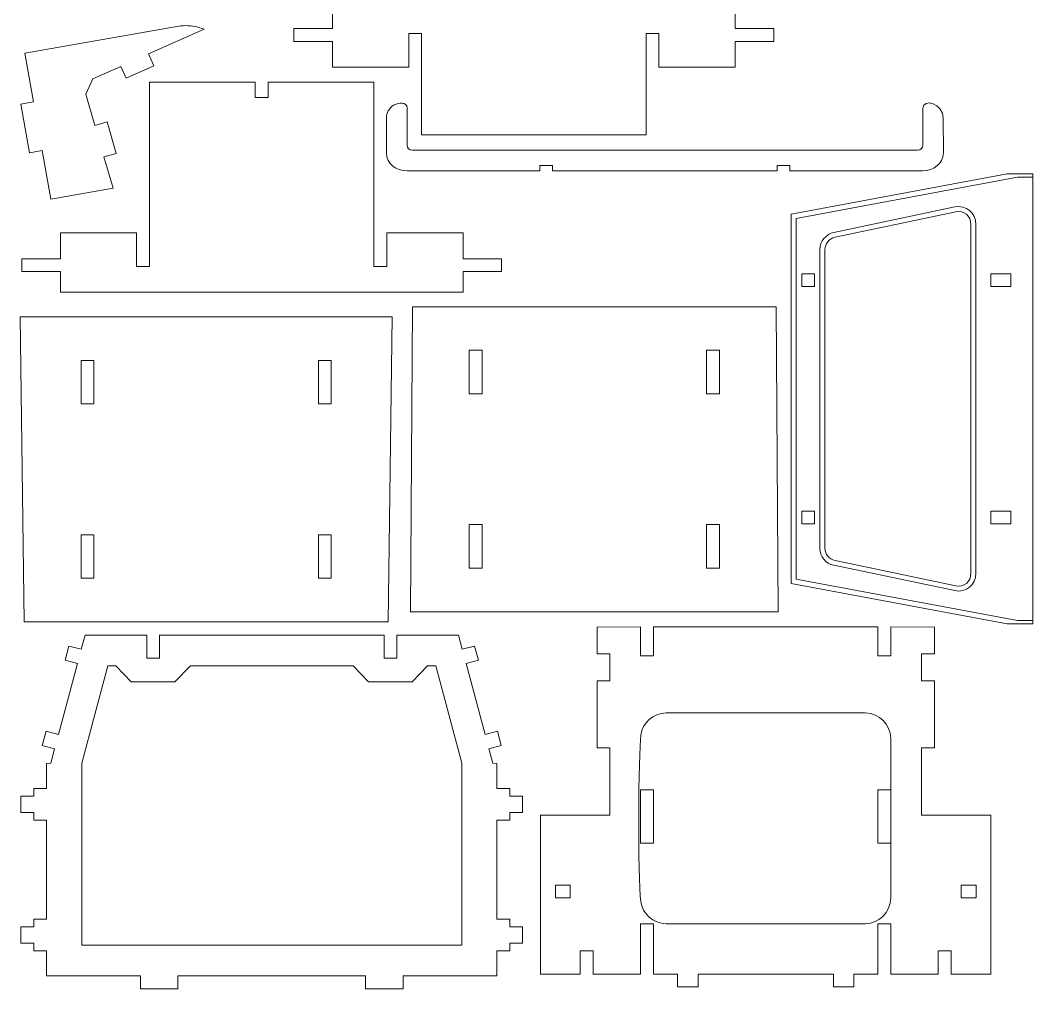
# Model space of a CAD drawing. Header units: centimetres. Extents: x -88 to 26, y -44 to -14.
# Drawn here: x -25.46 to -5.38, y -43.48 to -24.25 of the extents above; entities that cross this region are included whole.
import ezdxf

# ---------------------------------------------------------------- set-up
doc = ezdxf.new("R2010")
doc.units = ezdxf.units.CM
doc.header["$MEASUREMENT"] = 0
doc.layers.add('Camada 1', color=7, linetype='Continuous')

msp = doc.modelspace()

# ---------------------------------------------------------------- linework, layer by layer
at = {"layer": 'Camada 1', "lineweight": 9}
for points, knots in [([(-20.03389, -24.41589), (-20.03389, -24.41589), (-19.26909, -24.41589), (-19.26909, -24.41589), (-19.26909, -24.41589), (-19.26909, -24.41589), (-19.26909, -24.00545), (-19.26909, -24.00545), (-19.26909, -24.00545), (-19.26909, -24.00545), (-11.28037, -24.00545), (-11.28037, -24.00545), (-11.28037, -24.00545), (-11.28037, -24.00545), (-11.28037, -24.41589), (-11.28037, -24.41589), (-11.28037, -24.41589), (-11.28037, -24.41589), (-10.51558, -24.41589), (-10.51558, -24.41589), (-10.51558, -24.41589), (-10.51558, -24.41589), (-10.51558, -24.67082), (-10.51558, -24.67082), (-10.51558, -24.67082), (-10.51558, -24.67082), (-11.28037, -24.67082), (-11.28037, -24.67082), (-11.28037, -24.67082), (-11.28037, -24.67082), (-11.28037, -25.18323), (-11.28037, -25.18323), (-11.28037, -25.18323), (-11.28037, -25.18323), (-12.79291, -25.18323), (-12.79291, -25.18323), (-12.79291, -25.18323), (-12.79291, -25.18323), (-12.79291, -24.51531), (-12.79291, -24.51531), (-12.79291, -24.51531), (-12.79291, -24.51531), (-13.04784, -24.51531), (-13.04784, -24.51531), (-13.04784, -24.51531), (-13.04784, -24.51531), (-13.04784, -26.52692), (-13.04784, -26.52692), (-13.04784, -26.52692), (-13.04784, -26.52692), (-17.50163, -26.52692), (-17.50163, -26.52692), (-17.50163, -26.52692), (-17.50163, -26.52692), (-17.50163, -24.51531), (-17.50163, -24.51531), (-17.50163, -24.51531), (-17.50163, -24.51531), (-17.75656, -24.51531), (-17.75656, -24.51531), (-17.75656, -24.51531), (-17.75656, -24.51531), (-17.75656, -25.18323), (-17.75656, -25.18323), (-17.75656, -25.18323), (-17.75656, -25.18323), (-19.26909, -25.18323), (-19.26909, -25.18323), (-19.26909, -25.18323), (-19.26909, -25.18323), (-19.26909, -24.67082), (-19.26909, -24.67082), (-19.26909, -24.67082), (-19.26909, -24.67082), (-20.03389, -24.67082), (-20.03389, -24.67082), (-20.03389, -24.67082), (-20.03389, -24.67082), (-20.03389, -24.41589), (-20.03389, -24.41589)], [0, 0, 0, 0, 0.04761905, 0.04761905, 0.04761905, 0.04761905, 0.0952381, 0.0952381, 0.0952381, 0.0952381, 0.14285714, 0.14285714, 0.14285714, 0.14285714, 0.19047619, 0.19047619, 0.19047619, 0.19047619, 0.23809524, 0.23809524, 0.23809524, 0.23809524, 0.28571429, 0.28571429, 0.28571429, 0.28571429, 0.33333333, 0.33333333, 0.33333333, 0.33333333, 0.38095238, 0.38095238, 0.38095238, 0.38095238, 0.42857143, 0.42857143, 0.42857143, 0.42857143, 0.47619048, 0.47619048, 0.47619048, 0.47619048, 0.52380952, 0.52380952, 0.52380952, 0.52380952, 0.57142857, 0.57142857, 0.57142857, 0.57142857, 0.61904762, 0.61904762, 0.61904762, 0.61904762, 0.66666667, 0.66666667, 0.66666667, 0.66666667, 0.71428571, 0.71428571, 0.71428571, 0.71428571, 0.76190476, 0.76190476, 0.76190476, 0.76190476, 0.80952381, 0.80952381, 0.80952381, 0.80952381, 0.85714286, 0.85714286, 0.85714286, 0.85714286, 0.9047619, 0.9047619, 0.9047619, 0.9047619, 1, 1, 1, 1]), ([(-25.20043, -25.87194), (-25.20043, -25.87194), (-25.37093, -24.90495), (-25.37093, -24.90495), (-25.37093, -24.90495), (-25.37093, -24.90495), (-22.31774, -24.36659), (-22.31774, -24.36659), (-22.31774, -24.36659), (-22.21639, -24.35163), (-22.05531, -24.35823), (-21.96254, -24.3807), (-21.96254, -24.3807), (-21.96254, -24.3807), (-21.81354, -24.4265), (-21.81354, -24.4265), (-21.81354, -24.4265), (-21.81354, -24.4265), (-22.91816, -24.92062), (-22.91816, -24.92062), (-22.91816, -24.92062), (-22.91816, -24.92062), (-22.81407, -25.15332), (-22.81407, -25.15332), (-22.81407, -25.15332), (-22.81407, -25.15332), (-23.36638, -25.40039), (-23.36638, -25.40039), (-23.36638, -25.40039), (-23.36638, -25.40039), (-23.47047, -25.16767), (-23.47047, -25.16767), (-23.47047, -25.16767), (-23.47047, -25.16767), (-24.02278, -25.41474), (-24.02278, -25.41474), (-24.02278, -25.41474), (-24.02278, -25.41474), (-24.16361, -25.71815), (-24.16361, -25.71815), (-24.16361, -25.71815), (-24.16361, -25.71815), (-23.9837, -26.34145), (-23.9837, -26.34145), (-23.9837, -26.34145), (-23.9837, -26.34145), (-23.73878, -26.27076), (-23.73878, -26.27076), (-23.73878, -26.27076), (-23.73878, -26.27076), (-23.55887, -26.89407), (-23.55887, -26.89407), (-23.55887, -26.89407), (-23.55887, -26.89407), (-23.80379, -26.96476), (-23.80379, -26.96476), (-23.80379, -26.96476), (-23.80379, -26.96476), (-23.62389, -27.58807), (-23.62389, -27.58807), (-23.62389, -27.58807), (-23.62389, -27.58807), (-24.85941, -27.80593), (-24.85941, -27.80593), (-24.85941, -27.80593), (-24.85941, -27.80593), (-25.02992, -26.83894), (-25.02992, -26.83894), (-25.02992, -26.83894), (-25.02992, -26.83894), (-25.28098, -26.8832), (-25.28098, -26.8832), (-25.28098, -26.8832), (-25.28098, -26.8832), (-25.45148, -25.91621), (-25.45148, -25.91621), (-25.45148, -25.91621), (-25.45148, -25.91621), (-25.20043, -25.87194), (-25.20043, -25.87194)], [0, 0, 0, 0, 0.04761905, 0.04761905, 0.04761905, 0.04761905, 0.0952381, 0.0952381, 0.0952381, 0.0952381, 0.14285714, 0.14285714, 0.14285714, 0.14285714, 0.19047619, 0.19047619, 0.19047619, 0.19047619, 0.23809524, 0.23809524, 0.23809524, 0.23809524, 0.28571429, 0.28571429, 0.28571429, 0.28571429, 0.33333333, 0.33333333, 0.33333333, 0.33333333, 0.38095238, 0.38095238, 0.38095238, 0.38095238, 0.42857143, 0.42857143, 0.42857143, 0.42857143, 0.47619048, 0.47619048, 0.47619048, 0.47619048, 0.52380952, 0.52380952, 0.52380952, 0.52380952, 0.57142857, 0.57142857, 0.57142857, 0.57142857, 0.61904762, 0.61904762, 0.61904762, 0.61904762, 0.66666667, 0.66666667, 0.66666667, 0.66666667, 0.71428571, 0.71428571, 0.71428571, 0.71428571, 0.76190476, 0.76190476, 0.76190476, 0.76190476, 0.80952381, 0.80952381, 0.80952381, 0.80952381, 0.85714286, 0.85714286, 0.85714286, 0.85714286, 0.9047619, 0.9047619, 0.9047619, 0.9047619, 1, 1, 1, 1]), ([(-20.54615, -25.48027), (-20.54615, -25.48027), (-20.54615, -25.78618), (-20.54615, -25.78618), (-20.54615, -25.78618), (-20.54615, -25.78618), (-20.80331, -25.78618), (-20.80331, -25.78618), (-20.80331, -25.78618), (-20.80331, -25.78618), (-20.80331, -25.48027), (-20.80331, -25.48027), (-20.80331, -25.48027), (-20.80331, -25.48027), (-22.90163, -25.48027), (-22.90163, -25.48027), (-22.90163, -25.48027), (-22.90163, -25.48027), (-22.90163, -29.14224), (-22.90163, -29.14224), (-22.90163, -29.14224), (-22.90163, -29.14224), (-23.15656, -29.14224), (-23.15656, -29.14224), (-23.15656, -29.14224), (-23.15656, -29.14224), (-23.15656, -28.47432), (-23.15656, -28.47432), (-23.15656, -28.47432), (-23.15656, -28.47432), (-24.66909, -28.47432), (-24.66909, -28.47432), (-24.66909, -28.47432), (-24.66909, -28.47432), (-24.66909, -28.98674), (-24.66909, -28.98674), (-24.66909, -28.98674), (-24.66909, -28.98674), (-25.43388, -28.98674), (-25.43388, -28.98674), (-25.43388, -28.98674), (-25.43388, -28.98674), (-25.43388, -29.24167), (-25.43388, -29.24167), (-25.43388, -29.24167), (-25.43388, -29.24167), (-24.66909, -29.24167), (-24.66909, -29.24167), (-24.66909, -29.24167), (-24.66909, -29.24167), (-24.66909, -29.6521), (-24.66909, -29.6521), (-24.66909, -29.6521), (-24.66909, -29.6521), (-16.68037, -29.6521), (-16.68037, -29.6521), (-16.68037, -29.6521), (-16.68037, -29.6521), (-16.68037, -29.24167), (-16.68037, -29.24167), (-16.68037, -29.24167), (-16.68037, -29.24167), (-15.91558, -29.24167), (-15.91558, -29.24167), (-15.91558, -29.24167), (-15.91558, -29.24167), (-15.91558, -28.98674), (-15.91558, -28.98674), (-15.91558, -28.98674), (-15.91558, -28.98674), (-16.68037, -28.98674), (-16.68037, -28.98674), (-16.68037, -28.98674), (-16.68037, -28.98674), (-16.68037, -28.47432), (-16.68037, -28.47432), (-16.68037, -28.47432), (-16.68037, -28.47432), (-18.1929, -28.47432), (-18.1929, -28.47432), (-18.1929, -28.47432), (-18.1929, -28.47432), (-18.1929, -29.14224), (-18.1929, -29.14224), (-18.1929, -29.14224), (-18.1929, -29.14224), (-18.44783, -29.14224), (-18.44783, -29.14224), (-18.44783, -29.14224), (-18.44783, -29.14224), (-18.44783, -25.48027), (-18.44783, -25.48027), (-18.44783, -25.48027), (-18.44783, -25.48027), (-20.54615, -25.48027), (-20.54615, -25.48027)], [0, 0, 0, 0, 0.04, 0.04, 0.04, 0.04, 0.08, 0.08, 0.08, 0.08, 0.12, 0.12, 0.12, 0.12, 0.16, 0.16, 0.16, 0.16, 0.2, 0.2, 0.2, 0.2, 0.24, 0.24, 0.24, 0.24, 0.28, 0.28, 0.28, 0.28, 0.32, 0.32, 0.32, 0.32, 0.36, 0.36, 0.36, 0.36, 0.4, 0.4, 0.4, 0.4, 0.44, 0.44, 0.44, 0.44, 0.48, 0.48, 0.48, 0.48, 0.52, 0.52, 0.52, 0.52, 0.56, 0.56, 0.56, 0.56, 0.6, 0.6, 0.6, 0.6, 0.64, 0.64, 0.64, 0.64, 0.68, 0.68, 0.68, 0.68, 0.72, 0.72, 0.72, 0.72, 0.76, 0.76, 0.76, 0.76, 0.8, 0.8, 0.8, 0.8, 0.84, 0.84, 0.84, 0.84, 0.88, 0.88, 0.88, 0.88, 0.92, 0.92, 0.92, 0.92, 1, 1, 1, 1]), ([(-15.15656, -27.13675), (-15.15656, -27.13675), (-14.90163, -27.13675), (-14.90163, -27.13675), (-14.90163, -27.13675), (-14.90163, -27.13675), (-14.90163, -27.23873), (-14.90163, -27.23873), (-14.90163, -27.23873), (-14.90163, -27.23873), (-10.44784, -27.23873), (-10.44784, -27.23873), (-10.44784, -27.23873), (-10.44784, -27.23873), (-10.44784, -27.13675), (-10.44784, -27.13675), (-10.44784, -27.13675), (-10.44784, -27.13675), (-10.19291, -27.13675), (-10.19291, -27.13675), (-10.19291, -27.13675), (-10.19291, -27.13675), (-10.19291, -27.23873), (-10.19291, -27.23873), (-10.19291, -27.23873), (-9.31483, -27.23873), (-8.43675, -27.23854), (-7.55868, -27.23873), (-7.55868, -27.23873), (-7.35273, -27.23876), (-7.15047, -27.10559), (-7.15054, -26.88537), (-7.15054, -26.88537), (-7.15054, -26.88537), (-7.15078, -26.19861), (-7.15078, -26.19861), (-7.15078, -26.19861), (-7.15089, -25.90325), (-7.55591, -25.79646), (-7.55868, -25.99466), (-7.55868, -25.99466), (-7.56212, -26.23937), (-7.55393, -26.48418), (-7.55868, -26.72886), (-7.55868, -26.72886), (-7.55985, -26.7893), (-7.60019, -26.83083), (-7.66065, -26.83083), (-7.66065, -26.83083), (-7.66065, -26.83083), (-17.68882, -26.83083), (-17.68882, -26.83083), (-17.68882, -26.83083), (-17.74926, -26.83083), (-17.79079, -26.7893), (-17.79079, -26.72886), (-17.79079, -26.72886), (-17.79079, -26.72886), (-17.79079, -25.99466), (-17.79079, -25.99466), (-17.79079, -25.99466), (-17.79079, -25.86199), (-17.95661, -25.88222), (-18.04572, -25.93368), (-18.04572, -25.93368), (-18.15364, -25.996), (-18.19863, -26.08485), (-18.19867, -26.19861), (-18.19867, -26.19861), (-18.19867, -26.19861), (-18.19892, -26.88537), (-18.19892, -26.88537), (-18.19892, -26.88537), (-18.199, -27.10926), (-18.0043, -27.23873), (-17.79079, -27.23873), (-17.79079, -27.23873), (-17.79079, -27.23873), (-15.15656, -27.23873), (-15.15656, -27.23873), (-15.15656, -27.23873), (-15.15656, -27.23873), (-15.15656, -27.13675), (-15.15656, -27.13675)], [0, 0, 0, 0, 0.04545455, 0.04545455, 0.04545455, 0.04545455, 0.09090909, 0.09090909, 0.09090909, 0.09090909, 0.13636364, 0.13636364, 0.13636364, 0.13636364, 0.18181818, 0.18181818, 0.18181818, 0.18181818, 0.22727273, 0.22727273, 0.22727273, 0.22727273, 0.27272727, 0.27272727, 0.27272727, 0.27272727, 0.31818182, 0.31818182, 0.31818182, 0.31818182, 0.36363636, 0.36363636, 0.36363636, 0.36363636, 0.40909091, 0.40909091, 0.40909091, 0.40909091, 0.45454545, 0.45454545, 0.45454545, 0.45454545, 0.5, 0.5, 0.5, 0.5, 0.54545455, 0.54545455, 0.54545455, 0.54545455, 0.59090909, 0.59090909, 0.59090909, 0.59090909, 0.63636364, 0.63636364, 0.63636364, 0.63636364, 0.68181818, 0.68181818, 0.68181818, 0.68181818, 0.72727273, 0.72727273, 0.72727273, 0.72727273, 0.77272727, 0.77272727, 0.77272727, 0.77272727, 0.81818182, 0.81818182, 0.81818182, 0.81818182, 0.86363636, 0.86363636, 0.86363636, 0.86363636, 0.90909091, 0.90909091, 0.90909091, 0.90909091, 1, 1, 1, 1]), ([(-10.17283, -35.43282), (-10.17283, -35.43282), (-10.17283, -28.09955), (-10.17283, -28.09955), (-10.17283, -28.09955), (-10.17283, -28.09955), (-5.88197, -27.29824), (-5.88197, -27.29824), (-5.88197, -27.29824), (-5.88197, -27.29824), (-5.37664, -27.29824), (-5.37664, -27.29824), (-5.37664, -27.29824), (-5.37664, -27.29824), (-5.37664, -36.23415), (-5.37664, -36.23415), (-5.37664, -36.23415), (-5.37664, -36.23415), (-5.88197, -36.23415), (-5.88197, -36.23415), (-5.88197, -36.23415), (-5.88197, -36.23415), (-10.17283, -35.43282), (-10.17283, -35.43282)], [0, 0, 0, 0, 0.14285714, 0.14285714, 0.14285714, 0.14285714, 0.28571429, 0.28571429, 0.28571429, 0.28571429, 0.42857143, 0.42857143, 0.42857143, 0.42857143, 0.57142857, 0.57142857, 0.57142857, 0.57142857, 0.71428571, 0.71428571, 0.71428571, 0.71428571, 1, 1, 1, 1]), ([(-9.29948, -34.97276), (-9.29948, -34.97276), (-6.90431, -35.47604), (-6.90431, -35.47604), (-6.90431, -35.47604), (-6.74242, -35.51006), (-6.6038, -35.39846), (-6.6038, -35.22741), (-6.6038, -35.22741), (-6.6038, -35.22741), (-6.6038, -28.30496), (-6.6038, -28.30496), (-6.6038, -28.30496), (-6.6038, -28.13391), (-6.74239, -28.02231), (-6.90431, -28.05633), (-6.90431, -28.05633), (-6.90431, -28.05633), (-9.29948, -28.55961), (-9.29948, -28.55961), (-9.29948, -28.55961), (-9.41326, -28.58352), (-9.49981, -28.68863), (-9.49981, -28.80174), (-9.49981, -28.80174), (-9.49981, -28.80174), (-9.49981, -34.73062), (-9.49981, -34.73062), (-9.49981, -34.73062), (-9.49981, -34.85323), (-9.41797, -34.94786), (-9.29948, -34.97276)], [0, 0, 0, 0, 0.11111111, 0.11111111, 0.11111111, 0.11111111, 0.22222222, 0.22222222, 0.22222222, 0.22222222, 0.33333333, 0.33333333, 0.33333333, 0.33333333, 0.44444444, 0.44444444, 0.44444444, 0.44444444, 0.55555556, 0.55555556, 0.55555556, 0.55555556, 0.66666667, 0.66666667, 0.66666667, 0.66666667, 0.77777778, 0.77777778, 0.77777778, 0.77777778, 1, 1, 1, 1]), ([(-9.7038, -29.28436), (-9.7038, -29.28436), (-9.95873, -29.28436), (-9.95873, -29.28436), (-9.95873, -29.28436), (-9.95873, -29.28436), (-9.95873, -29.53929), (-9.95873, -29.53929), (-9.95873, -29.53929), (-9.95873, -29.53929), (-9.7038, -29.53929), (-9.7038, -29.53929), (-9.7038, -29.53929), (-9.7038, -29.53929), (-9.7038, -29.28436), (-9.7038, -29.28436)], [0, 0, 0, 0, 0.2, 0.2, 0.2, 0.2, 0.4, 0.4, 0.4, 0.4, 0.6, 0.6, 0.6, 0.6, 1, 1, 1, 1]), ([(-6.20611, -29.53929), (-6.20611, -29.53929), (-5.80842, -29.53929), (-5.80842, -29.53929), (-5.80842, -29.53929), (-5.80842, -29.53929), (-5.80842, -29.28436), (-5.80842, -29.28436), (-5.80842, -29.28436), (-5.80842, -29.28436), (-6.20611, -29.28436), (-6.20611, -29.28436), (-6.20611, -29.28436), (-6.20611, -29.28436), (-6.20611, -29.53929), (-6.20611, -29.53929)], [0, 0, 0, 0, 0.2, 0.2, 0.2, 0.2, 0.4, 0.4, 0.4, 0.4, 0.6, 0.6, 0.6, 0.6, 1, 1, 1, 1]), ([(-10.46439, -29.93838), (-10.46439, -29.93838), (-10.43042, -35.994), (-10.43042, -35.994), (-10.43042, -35.994), (-10.43042, -35.994), (-17.71905, -35.994), (-17.71905, -35.994), (-17.71905, -35.994), (-17.71905, -35.994), (-17.68507, -29.93838), (-17.68507, -29.93838), (-17.68507, -29.93838), (-17.68507, -29.93838), (-10.46439, -29.93838), (-10.46439, -29.93838)], [0, 0, 0, 0, 0.2, 0.2, 0.2, 0.2, 0.4, 0.4, 0.4, 0.4, 0.6, 0.6, 0.6, 0.6, 1, 1, 1, 1]), ([(-18.08477, -30.13838), (-18.08477, -30.13838), (-18.16433, -36.194), (-18.16433, -36.194), (-18.16433, -36.194), (-18.16433, -36.194), (-25.38514, -36.194), (-25.38514, -36.194), (-25.38514, -36.194), (-25.38514, -36.194), (-25.46469, -30.13838), (-25.46469, -30.13838), (-25.46469, -30.13838), (-25.46469, -30.13838), (-18.08477, -30.13838), (-18.08477, -30.13838)], [0, 0, 0, 0, 0.2, 0.2, 0.2, 0.2, 0.4, 0.4, 0.4, 0.4, 0.6, 0.6, 0.6, 0.6, 1, 1, 1, 1]), ([(-16.55656, -31.66856), (-16.55656, -31.66856), (-16.55656, -30.80347), (-16.55656, -30.80347), (-16.55656, -30.80347), (-16.55656, -30.80347), (-16.30163, -30.80347), (-16.30163, -30.80347), (-16.30163, -30.80347), (-16.30163, -30.80347), (-16.30163, -31.66856), (-16.30163, -31.66856), (-16.30163, -31.66856), (-16.30163, -31.66856), (-16.55656, -31.66856), (-16.55656, -31.66856)], [0, 0, 0, 0, 0.2, 0.2, 0.2, 0.2, 0.4, 0.4, 0.4, 0.4, 0.6, 0.6, 0.6, 0.6, 1, 1, 1, 1]), ([(-11.84784, -31.66856), (-11.84784, -31.66856), (-11.59291, -31.66856), (-11.59291, -31.66856), (-11.59291, -31.66856), (-11.59291, -31.66856), (-11.59291, -30.80347), (-11.59291, -30.80347), (-11.59291, -30.80347), (-11.59291, -30.80347), (-11.84784, -30.80347), (-11.84784, -30.80347), (-11.84784, -30.80347), (-11.84784, -30.80347), (-11.84784, -31.66856), (-11.84784, -31.66856)], [0, 0, 0, 0, 0.2, 0.2, 0.2, 0.2, 0.4, 0.4, 0.4, 0.4, 0.6, 0.6, 0.6, 0.6, 1, 1, 1, 1]), ([(-24.00163, -31.86856), (-24.00163, -31.86856), (-24.25656, -31.86856), (-24.25656, -31.86856), (-24.25656, -31.86856), (-24.25656, -31.86856), (-24.25656, -31.00347), (-24.25656, -31.00347), (-24.25656, -31.00347), (-24.25656, -31.00347), (-24.00163, -31.00347), (-24.00163, -31.00347), (-24.00163, -31.00347), (-24.00163, -31.00347), (-24.00163, -31.86856), (-24.00163, -31.86856)], [0, 0, 0, 0, 0.2, 0.2, 0.2, 0.2, 0.4, 0.4, 0.4, 0.4, 0.6, 0.6, 0.6, 0.6, 1, 1, 1, 1]), ([(-19.29291, -31.86856), (-19.29291, -31.86856), (-19.29291, -31.00347), (-19.29291, -31.00347), (-19.29291, -31.00347), (-19.29291, -31.00347), (-19.54784, -31.00347), (-19.54784, -31.00347), (-19.54784, -31.00347), (-19.54784, -31.00347), (-19.54784, -31.86856), (-19.54784, -31.86856), (-19.54784, -31.86856), (-19.54784, -31.86856), (-19.29291, -31.86856), (-19.29291, -31.86856)], [0, 0, 0, 0, 0.2, 0.2, 0.2, 0.2, 0.4, 0.4, 0.4, 0.4, 0.6, 0.6, 0.6, 0.6, 1, 1, 1, 1]), ([(-9.7038, -33.99307), (-9.7038, -33.99307), (-9.7038, -34.248), (-9.7038, -34.248), (-9.7038, -34.248), (-9.7038, -34.248), (-9.95873, -34.248), (-9.95873, -34.248), (-9.95873, -34.248), (-9.95873, -34.248), (-9.95873, -33.99307), (-9.95873, -33.99307), (-9.95873, -33.99307), (-9.95873, -33.99307), (-9.7038, -33.99307), (-9.7038, -33.99307)], [0, 0, 0, 0, 0.2, 0.2, 0.2, 0.2, 0.4, 0.4, 0.4, 0.4, 0.6, 0.6, 0.6, 0.6, 1, 1, 1, 1]), ([(-5.80842, -33.99307), (-5.80842, -33.99307), (-5.80842, -34.248), (-5.80842, -34.248), (-5.80842, -34.248), (-5.80842, -34.248), (-6.20611, -34.248), (-6.20611, -34.248), (-6.20611, -34.248), (-6.20611, -34.248), (-6.20611, -33.99307), (-6.20611, -33.99307), (-6.20611, -33.99307), (-6.20611, -33.99307), (-5.80842, -33.99307), (-5.80842, -33.99307)], [0, 0, 0, 0, 0.2, 0.2, 0.2, 0.2, 0.4, 0.4, 0.4, 0.4, 0.6, 0.6, 0.6, 0.6, 1, 1, 1, 1]), ([(-16.30163, -34.26382), (-16.30163, -34.26382), (-16.30163, -35.12891), (-16.30163, -35.12891), (-16.30163, -35.12891), (-16.30163, -35.12891), (-16.55656, -35.12891), (-16.55656, -35.12891), (-16.55656, -35.12891), (-16.55656, -35.12891), (-16.55656, -34.26382), (-16.55656, -34.26382), (-16.55656, -34.26382), (-16.55656, -34.26382), (-16.30163, -34.26382), (-16.30163, -34.26382)], [0, 0, 0, 0, 0.2, 0.2, 0.2, 0.2, 0.4, 0.4, 0.4, 0.4, 0.6, 0.6, 0.6, 0.6, 1, 1, 1, 1]), ([(-11.84784, -35.12891), (-11.84784, -35.12891), (-11.59291, -35.12891), (-11.59291, -35.12891), (-11.59291, -35.12891), (-11.59291, -35.12891), (-11.59291, -34.26382), (-11.59291, -34.26382), (-11.59291, -34.26382), (-11.59291, -34.26382), (-11.84784, -34.26382), (-11.84784, -34.26382), (-11.84784, -34.26382), (-11.84784, -34.26382), (-11.84784, -35.12891), (-11.84784, -35.12891)], [0, 0, 0, 0, 0.2, 0.2, 0.2, 0.2, 0.4, 0.4, 0.4, 0.4, 0.6, 0.6, 0.6, 0.6, 1, 1, 1, 1]), ([(-24.00163, -34.46382), (-24.00163, -34.46382), (-24.00163, -35.32891), (-24.00163, -35.32891), (-24.00163, -35.32891), (-24.00163, -35.32891), (-24.25656, -35.32891), (-24.25656, -35.32891), (-24.25656, -35.32891), (-24.25656, -35.32891), (-24.25656, -34.46382), (-24.25656, -34.46382), (-24.25656, -34.46382), (-24.25656, -34.46382), (-24.00163, -34.46382), (-24.00163, -34.46382)], [0, 0, 0, 0, 0.2, 0.2, 0.2, 0.2, 0.4, 0.4, 0.4, 0.4, 0.6, 0.6, 0.6, 0.6, 1, 1, 1, 1]), ([(-19.29291, -35.32891), (-19.29291, -35.32891), (-19.29291, -34.46382), (-19.29291, -34.46382), (-19.29291, -34.46382), (-19.29291, -34.46382), (-19.54784, -34.46382), (-19.54784, -34.46382), (-19.54784, -34.46382), (-19.54784, -34.46382), (-19.54784, -35.32891), (-19.54784, -35.32891), (-19.54784, -35.32891), (-19.54784, -35.32891), (-19.29291, -35.32891), (-19.29291, -35.32891)], [0, 0, 0, 0, 0.2, 0.2, 0.2, 0.2, 0.4, 0.4, 0.4, 0.4, 0.6, 0.6, 0.6, 0.6, 1, 1, 1, 1]), ([(-8.44784, -43.1842), (-8.44784, -43.1842), (-8.44784, -42.18412), (-8.44784, -42.18412), (-8.44784, -42.18412), (-8.44784, -42.18412), (-8.19291, -42.18412), (-8.19291, -42.18412), (-8.19291, -42.18412), (-8.19291, -42.18412), (-8.19291, -43.18405), (-8.19291, -43.18405), (-8.19291, -43.18405), (-8.19291, -43.18405), (-7.25048, -43.18349), (-7.25048, -43.18349), (-7.25048, -43.18349), (-7.25048, -43.18349), (-7.25048, -42.72461), (-7.25048, -42.72461), (-7.25048, -42.72461), (-7.25048, -42.72461), (-6.99555, -42.72461), (-6.99555, -42.72461), (-6.99555, -42.72461), (-6.99555, -42.72461), (-6.99555, -43.18349), (-6.99555, -43.18349), (-6.99555, -43.18349), (-6.99555, -43.18349), (-6.20665, -43.18349), (-6.20665, -43.18349), (-6.20665, -43.18349), (-6.20665, -43.18349), (-6.20665, -40.02801), (-6.20665, -40.02801), (-6.20665, -40.02801), (-6.20665, -40.02801), (-7.58328, -40.02802), (-7.58328, -40.02802), (-7.58328, -40.02802), (-7.58328, -40.02802), (-7.58328, -38.69497), (-7.58328, -38.69497), (-7.58328, -38.69497), (-7.58328, -38.69497), (-7.32834, -38.69497), (-7.32834, -38.69497), (-7.32834, -38.69497), (-7.32834, -38.69497), (-7.32835, -37.36193), (-7.32835, -37.36193), (-7.32835, -37.36193), (-7.32835, -37.36193), (-7.58328, -37.36193), (-7.58328, -37.36193), (-7.58328, -37.36193), (-7.58328, -37.36193), (-7.58328, -36.82871), (-7.58328, -36.82871), (-7.58328, -36.82871), (-7.58328, -36.82871), (-7.32834, -36.82871), (-7.32834, -36.82871), (-7.32834, -36.82871), (-7.32834, -36.82871), (-7.32834, -36.29575), (-7.32834, -36.29575), (-7.32834, -36.29575), (-7.32834, -36.29575), (-8.19286, -36.29484), (-8.19286, -36.29484), (-8.19286, -36.29484), (-8.19286, -36.29484), (-8.19286, -36.86587), (-8.19286, -36.86587), (-8.19286, -36.86587), (-8.19286, -36.86587), (-8.44779, -36.86587), (-8.44779, -36.86587), (-8.44779, -36.86587), (-8.44779, -36.86587), (-8.44779, -36.29473), (-8.44779, -36.29473), (-8.44779, -36.29473), (-8.44779, -36.29473), (-12.90158, -36.29473), (-12.90158, -36.29473), (-12.90158, -36.29473), (-12.90158, -36.29473), (-12.90158, -36.86587), (-12.90158, -36.86587), (-12.90158, -36.86587), (-12.90158, -36.86587), (-13.15651, -36.86587), (-13.15651, -36.86587), (-13.15651, -36.86587), (-13.15651, -36.86587), (-13.15652, -36.29484), (-13.15652, -36.29484), (-13.15652, -36.29484), (-13.15652, -36.29484), (-14.02112, -36.29575), (-14.02112, -36.29575), (-14.02112, -36.29575), (-14.02112, -36.29575), (-14.02112, -36.82871), (-14.02112, -36.82871), (-14.02112, -36.82871), (-14.02112, -36.82871), (-13.76619, -36.82871), (-13.76619, -36.82871), (-13.76619, -36.82871), (-13.76619, -36.82871), (-13.76619, -37.36193), (-13.76619, -37.36193), (-13.76619, -37.36193), (-13.76619, -37.36193), (-14.02112, -37.36193), (-14.02112, -37.36193), (-14.02112, -37.36193), (-14.02112, -37.36193), (-14.02112, -38.69497), (-14.02112, -38.69497), (-14.02112, -38.69497), (-14.02112, -38.69497), (-13.76619, -38.69497), (-13.76619, -38.69497), (-13.76619, -38.69497), (-13.76619, -38.69497), (-13.76619, -40.02802), (-13.76619, -40.02802), (-13.76619, -40.02802), (-13.76619, -40.02802), (-15.14281, -40.02801), (-15.14281, -40.02801), (-15.14281, -40.02801), (-15.14281, -40.02801), (-15.14281, -43.18349), (-15.14281, -43.18349), (-15.14281, -43.18349), (-15.14281, -43.18349), (-14.35392, -43.18349), (-14.35392, -43.18349), (-14.35392, -43.18349), (-14.35392, -43.18349), (-14.35392, -42.72461), (-14.35392, -42.72461), (-14.35392, -42.72461), (-14.35392, -42.72461), (-14.09899, -42.72461), (-14.09899, -42.72461), (-14.09899, -42.72461), (-14.09899, -42.72461), (-14.09898, -43.18349), (-14.09898, -43.18349), (-14.09898, -43.18349), (-14.09898, -43.18349), (-13.15656, -43.18405), (-13.15656, -43.18405), (-13.15656, -43.18405), (-13.15656, -43.18405), (-13.15656, -42.18412), (-13.15656, -42.18412), (-13.15656, -42.18412), (-13.15656, -42.18412), (-12.90162, -42.18412), (-12.90162, -42.18412), (-12.90162, -42.18412), (-12.90162, -42.18412), (-12.90162, -43.1842), (-12.90162, -43.1842), (-12.90162, -43.1842), (-12.90162, -43.1842), (-12.4257, -43.18349), (-12.4257, -43.18349), (-12.4257, -43.18349), (-12.4257, -43.18349), (-12.4257, -43.43765), (-12.4257, -43.43765), (-12.4257, -43.43765), (-12.4257, -43.43765), (-12.01781, -43.43765), (-12.01781, -43.43765), (-12.01781, -43.43765), (-12.01781, -43.43765), (-12.01781, -43.18349), (-12.01781, -43.18349), (-12.01781, -43.18349), (-12.01781, -43.18349), (-9.33165, -43.18349), (-9.33165, -43.18349), (-9.33165, -43.18349), (-9.33165, -43.18349), (-9.33165, -43.43765), (-9.33165, -43.43765), (-9.33165, -43.43765), (-9.33165, -43.43765), (-8.92376, -43.43765), (-8.92376, -43.43765), (-8.92376, -43.43765), (-8.92376, -43.43765), (-8.92377, -43.18349), (-8.92377, -43.18349), (-8.92377, -43.18349), (-8.92377, -43.18349), (-8.44784, -43.1842), (-8.44784, -43.1842)], [0, 0, 0, 0, 0.01886792, 0.01886792, 0.01886792, 0.01886792, 0.03773585, 0.03773585, 0.03773585, 0.03773585, 0.05660377, 0.05660377, 0.05660377, 0.05660377, 0.0754717, 0.0754717, 0.0754717, 0.0754717, 0.09433962, 0.09433962, 0.09433962, 0.09433962, 0.11320755, 0.11320755, 0.11320755, 0.11320755, 0.13207547, 0.13207547, 0.13207547, 0.13207547, 0.1509434, 0.1509434, 0.1509434, 0.1509434, 0.16981132, 0.16981132, 0.16981132, 0.16981132, 0.18867925, 0.18867925, 0.18867925, 0.18867925, 0.20754717, 0.20754717, 0.20754717, 0.20754717, 0.22641509, 0.22641509, 0.22641509, 0.22641509, 0.24528302, 0.24528302, 0.24528302, 0.24528302, 0.26415094, 0.26415094, 0.26415094, 0.26415094, 0.28301887, 0.28301887, 0.28301887, 0.28301887, 0.30188679, 0.30188679, 0.30188679, 0.30188679, 0.32075472, 0.32075472, 0.32075472, 0.32075472, 0.33962264, 0.33962264, 0.33962264, 0.33962264, 0.35849057, 0.35849057, 0.35849057, 0.35849057, 0.37735849, 0.37735849, 0.37735849, 0.37735849, 0.39622642, 0.39622642, 0.39622642, 0.39622642, 0.41509434, 0.41509434, 0.41509434, 0.41509434, 0.43396226, 0.43396226, 0.43396226, 0.43396226, 0.45283019, 0.45283019, 0.45283019, 0.45283019, 0.47169811, 0.47169811, 0.47169811, 0.47169811, 0.49056604, 0.49056604, 0.49056604, 0.49056604, 0.50943396, 0.50943396, 0.50943396, 0.50943396, 0.52830189, 0.52830189, 0.52830189, 0.52830189, 0.54716981, 0.54716981, 0.54716981, 0.54716981, 0.56603774, 0.56603774, 0.56603774, 0.56603774, 0.58490566, 0.58490566, 0.58490566, 0.58490566, 0.60377358, 0.60377358, 0.60377358, 0.60377358, 0.62264151, 0.62264151, 0.62264151, 0.62264151, 0.64150943, 0.64150943, 0.64150943, 0.64150943, 0.66037736, 0.66037736, 0.66037736, 0.66037736, 0.67924528, 0.67924528, 0.67924528, 0.67924528, 0.69811321, 0.69811321, 0.69811321, 0.69811321, 0.71698113, 0.71698113, 0.71698113, 0.71698113, 0.73584906, 0.73584906, 0.73584906, 0.73584906, 0.75471698, 0.75471698, 0.75471698, 0.75471698, 0.77358491, 0.77358491, 0.77358491, 0.77358491, 0.79245283, 0.79245283, 0.79245283, 0.79245283, 0.81132075, 0.81132075, 0.81132075, 0.81132075, 0.83018868, 0.83018868, 0.83018868, 0.83018868, 0.8490566, 0.8490566, 0.8490566, 0.8490566, 0.86792453, 0.86792453, 0.86792453, 0.86792453, 0.88679245, 0.88679245, 0.88679245, 0.88679245, 0.90566038, 0.90566038, 0.90566038, 0.90566038, 0.9245283, 0.9245283, 0.9245283, 0.9245283, 0.94339623, 0.94339623, 0.94339623, 0.94339623, 0.96226415, 0.96226415, 0.96226415, 0.96226415, 1, 1, 1, 1]), ([(-16.00664, -43.22102), (-16.00664, -43.22102), (-16.00664, -42.7256), (-16.00664, -42.7256), (-16.00664, -42.7256), (-16.00664, -42.7256), (-15.75171, -42.7256), (-15.75171, -42.7256), (-15.75171, -42.7256), (-15.75171, -42.7256), (-15.75171, -42.57264), (-15.75171, -42.57264), (-15.75171, -42.57264), (-15.75171, -42.57264), (-15.49678, -42.57264), (-15.49678, -42.57264), (-15.49678, -42.57264), (-15.49678, -42.57264), (-15.49678, -42.24844), (-15.49678, -42.24844), (-15.49678, -42.24844), (-15.49678, -42.24844), (-15.75171, -42.24844), (-15.75171, -42.24844), (-15.75171, -42.24844), (-15.75171, -42.24844), (-15.75171, -42.09549), (-15.75171, -42.09549), (-15.75171, -42.09549), (-15.75171, -42.09549), (-16.00664, -42.09549), (-16.00664, -42.09549), (-16.00664, -42.09549), (-16.00664, -42.09549), (-16.00664, -40.13208), (-16.00664, -40.13208), (-16.00664, -40.13208), (-16.00664, -40.13208), (-15.75171, -40.13208), (-15.75171, -40.13208), (-15.75171, -40.13208), (-15.75171, -40.13208), (-15.75171, -39.97911), (-15.75171, -39.97911), (-15.75171, -39.97911), (-15.75171, -39.97911), (-15.49678, -39.97911), (-15.49678, -39.97911), (-15.49678, -39.97911), (-15.49678, -39.97911), (-15.49678, -39.65493), (-15.49678, -39.65493), (-15.49678, -39.65493), (-15.49678, -39.65493), (-15.75171, -39.65493), (-15.75171, -39.65493), (-15.75171, -39.65493), (-15.75171, -39.65493), (-15.75171, -39.50197), (-15.75171, -39.50197), (-15.75171, -39.50197), (-15.75171, -39.50197), (-16.00664, -39.50197), (-16.00664, -39.50197), (-16.00664, -39.50197), (-16.00664, -39.50197), (-16.00664, -39.00655), (-16.00664, -39.00655), (-16.00664, -39.00655), (-16.00664, -39.00655), (-16.09173, -38.99523), (-16.09173, -38.99523), (-16.09173, -38.99523), (-16.09173, -38.99523), (-16.16731, -38.71314), (-16.16731, -38.71314), (-16.16731, -38.71314), (-16.16731, -38.71314), (-15.92105, -38.64715), (-15.92105, -38.64715), (-15.92105, -38.64715), (-15.92105, -38.64715), (-15.99663, -38.36506), (-15.99663, -38.36506), (-15.99663, -38.36506), (-15.99663, -38.36506), (-16.2429, -38.43105), (-16.2429, -38.43105), (-16.2429, -38.43105), (-16.2429, -38.43105), (-16.62082, -37.02061), (-16.62082, -37.02061), (-16.62082, -37.02061), (-16.62082, -37.02061), (-16.37456, -36.95462), (-16.37456, -36.95462), (-16.37456, -36.95462), (-16.37456, -36.95462), (-16.45015, -36.67253), (-16.45015, -36.67253), (-16.45015, -36.67253), (-16.45015, -36.67253), (-16.69641, -36.73852), (-16.69641, -36.73852), (-16.69641, -36.73852), (-16.69641, -36.73852), (-16.772, -36.45643), (-16.772, -36.45643), (-16.772, -36.45643), (-16.772, -36.45643), (-17.99291, -36.45727), (-17.99291, -36.45727), (-17.99291, -36.45727), (-17.99291, -36.45727), (-17.99291, -36.91139), (-17.99291, -36.91139), (-17.99291, -36.91139), (-17.99291, -36.91139), (-18.24784, -36.91139), (-18.24784, -36.91139), (-18.24784, -36.91139), (-18.24784, -36.91139), (-18.24784, -36.45744), (-18.24784, -36.45744), (-18.24784, -36.45744), (-18.24784, -36.45744), (-22.70163, -36.45744), (-22.70163, -36.45744), (-22.70163, -36.45744), (-22.70163, -36.45744), (-22.70163, -36.91139), (-22.70163, -36.91139), (-22.70163, -36.91139), (-22.70163, -36.91139), (-22.95656, -36.91139), (-22.95656, -36.91139), (-22.95656, -36.91139), (-22.95656, -36.91139), (-22.95656, -36.45727), (-22.95656, -36.45727), (-22.95656, -36.45727), (-22.95656, -36.45727), (-24.17747, -36.45643), (-24.17747, -36.45643), (-24.17747, -36.45643), (-24.17747, -36.45643), (-24.25305, -36.73852), (-24.25305, -36.73852), (-24.25305, -36.73852), (-24.25305, -36.73852), (-24.49932, -36.67253), (-24.49932, -36.67253), (-24.49932, -36.67253), (-24.49932, -36.67253), (-24.5749, -36.95462), (-24.5749, -36.95462), (-24.5749, -36.95462), (-24.5749, -36.95462), (-24.32864, -37.02061), (-24.32864, -37.02061), (-24.32864, -37.02061), (-24.32864, -37.02061), (-24.70656, -38.43105), (-24.70656, -38.43105), (-24.70656, -38.43105), (-24.70656, -38.43105), (-24.95283, -38.36506), (-24.95283, -38.36506), (-24.95283, -38.36506), (-24.95283, -38.36506), (-25.02841, -38.64715), (-25.02841, -38.64715), (-25.02841, -38.64715), (-25.02841, -38.64715), (-24.78215, -38.71314), (-24.78215, -38.71314), (-24.78215, -38.71314), (-24.78215, -38.71314), (-24.85773, -38.99523), (-24.85773, -38.99523), (-24.85773, -38.99523), (-24.85773, -38.99523), (-24.94282, -39.00655), (-24.94282, -39.00655), (-24.94282, -39.00655), (-24.94282, -39.00655), (-24.94282, -39.50197), (-24.94282, -39.50197), (-24.94282, -39.50197), (-24.94282, -39.50197), (-25.19775, -39.50197), (-25.19775, -39.50197), (-25.19775, -39.50197), (-25.19775, -39.50197), (-25.19775, -39.65493), (-25.19775, -39.65493), (-25.19775, -39.65493), (-25.19775, -39.65493), (-25.45268, -39.65493), (-25.45268, -39.65493), (-25.45268, -39.65493), (-25.45268, -39.65493), (-25.45268, -39.97911), (-25.45268, -39.97911), (-25.45268, -39.97911), (-25.45268, -39.97911), (-25.19775, -39.97911), (-25.19775, -39.97911), (-25.19775, -39.97911), (-25.19775, -39.97911), (-25.19775, -40.13208), (-25.19775, -40.13208), (-25.19775, -40.13208), (-25.19775, -40.13208), (-24.94282, -40.13208), (-24.94282, -40.13208), (-24.94282, -40.13208), (-24.94282, -40.13208), (-24.94282, -42.09549), (-24.94282, -42.09549), (-24.94282, -42.09549), (-24.94282, -42.09549), (-25.19775, -42.09549), (-25.19775, -42.09549), (-25.19775, -42.09549), (-25.19775, -42.09549), (-25.19775, -42.24844), (-25.19775, -42.24844), (-25.19775, -42.24844), (-25.19775, -42.24844), (-25.45268, -42.24844), (-25.45268, -42.24844), (-25.45268, -42.24844), (-25.45268, -42.24844), (-25.45268, -42.57264), (-25.45268, -42.57264), (-25.45268, -42.57264), (-25.45268, -42.57264), (-25.19775, -42.57264), (-25.19775, -42.57264), (-25.19775, -42.57264), (-25.19775, -42.57264), (-25.19775, -42.7256), (-25.19775, -42.7256), (-25.19775, -42.7256), (-25.19775, -42.7256), (-24.94282, -42.7256), (-24.94282, -42.7256), (-24.94282, -42.7256), (-24.94282, -42.7256), (-24.94282, -43.22102), (-24.94282, -43.22102), (-24.94282, -43.22102), (-24.94282, -43.22102), (-23.08112, -43.22102), (-23.08112, -43.22102), (-23.08112, -43.22102), (-23.08112, -43.22102), (-23.08112, -43.47594), (-23.08112, -43.47594), (-23.08112, -43.47594), (-23.08112, -43.47594), (-22.33644, -43.47594), (-22.33644, -43.47594), (-22.33644, -43.47594), (-22.33644, -43.47594), (-22.33644, -43.22102), (-22.33644, -43.22102), (-22.33644, -43.22102), (-22.33644, -43.22102), (-18.61303, -43.22102), (-18.61303, -43.22102), (-18.61303, -43.22102), (-18.61303, -43.22102), (-18.61303, -43.47594), (-18.61303, -43.47594), (-18.61303, -43.47594), (-18.61303, -43.47594), (-17.86835, -43.47594), (-17.86835, -43.47594), (-17.86835, -43.47594), (-17.86835, -43.47594), (-17.86835, -43.22102), (-17.86835, -43.22102), (-17.86835, -43.22102), (-17.86835, -43.22102), (-16.00664, -43.22102), (-16.00664, -43.22102)], [0, 0, 0, 0, 0.01369863, 0.01369863, 0.01369863, 0.01369863, 0.02739726, 0.02739726, 0.02739726, 0.02739726, 0.04109589, 0.04109589, 0.04109589, 0.04109589, 0.05479452, 0.05479452, 0.05479452, 0.05479452, 0.06849315, 0.06849315, 0.06849315, 0.06849315, 0.08219178, 0.08219178, 0.08219178, 0.08219178, 0.09589041, 0.09589041, 0.09589041, 0.09589041, 0.10958904, 0.10958904, 0.10958904, 0.10958904, 0.12328767, 0.12328767, 0.12328767, 0.12328767, 0.1369863, 0.1369863, 0.1369863, 0.1369863, 0.15068493, 0.15068493, 0.15068493, 0.15068493, 0.16438356, 0.16438356, 0.16438356, 0.16438356, 0.17808219, 0.17808219, 0.17808219, 0.17808219, 0.19178082, 0.19178082, 0.19178082, 0.19178082, 0.20547945, 0.20547945, 0.20547945, 0.20547945, 0.21917808, 0.21917808, 0.21917808, 0.21917808, 0.23287671, 0.23287671, 0.23287671, 0.23287671, 0.24657534, 0.24657534, 0.24657534, 0.24657534, 0.26027397, 0.26027397, 0.26027397, 0.26027397, 0.2739726, 0.2739726, 0.2739726, 0.2739726, 0.28767123, 0.28767123, 0.28767123, 0.28767123, 0.30136986, 0.30136986, 0.30136986, 0.30136986, 0.31506849, 0.31506849, 0.31506849, 0.31506849, 0.32876712, 0.32876712, 0.32876712, 0.32876712, 0.34246575, 0.34246575, 0.34246575, 0.34246575, 0.35616438, 0.35616438, 0.35616438, 0.35616438, 0.36986301, 0.36986301, 0.36986301, 0.36986301, 0.38356164, 0.38356164, 0.38356164, 0.38356164, 0.39726027, 0.39726027, 0.39726027, 0.39726027, 0.4109589, 0.4109589, 0.4109589, 0.4109589, 0.42465753, 0.42465753, 0.42465753, 0.42465753, 0.43835616, 0.43835616, 0.43835616, 0.43835616, 0.45205479, 0.45205479, 0.45205479, 0.45205479, 0.46575342, 0.46575342, 0.46575342, 0.46575342, 0.47945205, 0.47945205, 0.47945205, 0.47945205, 0.49315068, 0.49315068, 0.49315068, 0.49315068, 0.50684932, 0.50684932, 0.50684932, 0.50684932, 0.52054795, 0.52054795, 0.52054795, 0.52054795, 0.53424658, 0.53424658, 0.53424658, 0.53424658, 0.54794521, 0.54794521, 0.54794521, 0.54794521, 0.56164384, 0.56164384, 0.56164384, 0.56164384, 0.57534247, 0.57534247, 0.57534247, 0.57534247, 0.5890411, 0.5890411, 0.5890411, 0.5890411, 0.60273973, 0.60273973, 0.60273973, 0.60273973, 0.61643836, 0.61643836, 0.61643836, 0.61643836, 0.63013699, 0.63013699, 0.63013699, 0.63013699, 0.64383562, 0.64383562, 0.64383562, 0.64383562, 0.65753425, 0.65753425, 0.65753425, 0.65753425, 0.67123288, 0.67123288, 0.67123288, 0.67123288, 0.68493151, 0.68493151, 0.68493151, 0.68493151, 0.69863014, 0.69863014, 0.69863014, 0.69863014, 0.71232877, 0.71232877, 0.71232877, 0.71232877, 0.7260274, 0.7260274, 0.7260274, 0.7260274, 0.73972603, 0.73972603, 0.73972603, 0.73972603, 0.75342466, 0.75342466, 0.75342466, 0.75342466, 0.76712329, 0.76712329, 0.76712329, 0.76712329, 0.78082192, 0.78082192, 0.78082192, 0.78082192, 0.79452055, 0.79452055, 0.79452055, 0.79452055, 0.80821918, 0.80821918, 0.80821918, 0.80821918, 0.82191781, 0.82191781, 0.82191781, 0.82191781, 0.83561644, 0.83561644, 0.83561644, 0.83561644, 0.84931507, 0.84931507, 0.84931507, 0.84931507, 0.8630137, 0.8630137, 0.8630137, 0.8630137, 0.87671233, 0.87671233, 0.87671233, 0.87671233, 0.89041096, 0.89041096, 0.89041096, 0.89041096, 0.90410959, 0.90410959, 0.90410959, 0.90410959, 0.91780822, 0.91780822, 0.91780822, 0.91780822, 0.93150685, 0.93150685, 0.93150685, 0.93150685, 0.94520548, 0.94520548, 0.94520548, 0.94520548, 0.95890411, 0.95890411, 0.95890411, 0.95890411, 0.97260274, 0.97260274, 0.97260274, 0.97260274, 1, 1, 1, 1]), ([(-23.26247, -37.38381), (-23.26247, -37.38381), (-22.3957, -37.38381), (-22.3957, -37.38381), (-22.3957, -37.38381), (-22.3957, -37.38381), (-22.08979, -37.06826), (-22.08979, -37.06826), (-22.08979, -37.06826), (-22.08979, -37.06826), (-18.85967, -37.06826), (-18.85967, -37.06826), (-18.85967, -37.06826), (-18.85967, -37.06826), (-18.55375, -37.38381), (-18.55375, -37.38381), (-18.55375, -37.38381), (-18.55375, -37.38381), (-17.68699, -37.38381), (-17.68699, -37.38381), (-17.68699, -37.38381), (-17.68699, -37.38381), (-17.38245, -37.06868), (-17.38245, -37.06868), (-17.38245, -37.06868), (-17.38245, -37.06868), (-17.21979, -37.06869), (-17.21979, -37.06869), (-17.21979, -37.06869), (-17.21979, -37.06869), (-16.70357, -38.99524), (-16.70357, -38.99524), (-16.70357, -38.99524), (-16.70357, -38.99524), (-16.70357, -42.60919), (-16.70357, -42.60919), (-16.70357, -42.60919), (-16.70357, -42.60919), (-24.24591, -42.60919), (-24.24591, -42.60919), (-24.24591, -42.60919), (-24.24591, -42.60919), (-24.24591, -38.99524), (-24.24591, -38.99524), (-24.24591, -38.99524), (-24.24591, -38.99524), (-23.72969, -37.06869), (-23.72969, -37.06869), (-23.72969, -37.06869), (-23.72969, -37.06869), (-23.56701, -37.06868), (-23.56701, -37.06868), (-23.56701, -37.06868), (-23.56701, -37.06868), (-23.26247, -37.38381), (-23.26247, -37.38381)], [0, 0, 0, 0, 0.06666667, 0.06666667, 0.06666667, 0.06666667, 0.13333333, 0.13333333, 0.13333333, 0.13333333, 0.2, 0.2, 0.2, 0.2, 0.26666667, 0.26666667, 0.26666667, 0.26666667, 0.33333333, 0.33333333, 0.33333333, 0.33333333, 0.4, 0.4, 0.4, 0.4, 0.46666667, 0.46666667, 0.46666667, 0.46666667, 0.53333333, 0.53333333, 0.53333333, 0.53333333, 0.6, 0.6, 0.6, 0.6, 0.66666667, 0.66666667, 0.66666667, 0.66666667, 0.73333333, 0.73333333, 0.73333333, 0.73333333, 0.8, 0.8, 0.8, 0.8, 0.86666667, 0.86666667, 0.86666667, 0.86666667, 1, 1, 1, 1]), ([(-12.90163, -39.525), (-12.90163, -39.525), (-12.90163, -40.58865), (-12.90163, -40.58865), (-12.90163, -40.58865), (-12.90163, -40.58865), (-13.15656, -40.58865), (-13.15656, -40.58865), (-13.15656, -40.58865), (-13.15656, -40.58865), (-13.15656, -39.525), (-13.15656, -39.525), (-13.15656, -39.525), (-13.15656, -39.525), (-12.90163, -39.525), (-12.90163, -39.525)], [0, 0, 0, 0, 0.2, 0.2, 0.2, 0.2, 0.4, 0.4, 0.4, 0.4, 0.6, 0.6, 0.6, 0.6, 1, 1, 1, 1]), ([(-8.44784, -39.525), (-8.44784, -39.525), (-8.44784, -40.58865), (-8.44784, -40.58865), (-8.44784, -40.58865), (-8.44784, -40.58865), (-8.19291, -40.58865), (-8.19291, -40.58865), (-8.19291, -40.58865), (-8.19291, -40.58865), (-8.19291, -39.525), (-8.19291, -39.525), (-8.19291, -39.525), (-8.19291, -39.525), (-8.44784, -39.525), (-8.44784, -39.525)], [0, 0, 0, 0, 0.2, 0.2, 0.2, 0.2, 0.4, 0.4, 0.4, 0.4, 0.6, 0.6, 0.6, 0.6, 1, 1, 1, 1]), ([(-14.55135, -41.67323), (-14.55135, -41.67323), (-14.55135, -41.4183), (-14.55135, -41.4183), (-14.55135, -41.4183), (-14.55135, -41.4183), (-14.84708, -41.4183), (-14.84708, -41.4183), (-14.84708, -41.4183), (-14.84708, -41.4183), (-14.84708, -41.67323), (-14.84708, -41.67323), (-14.84708, -41.67323), (-14.84708, -41.67323), (-14.55135, -41.67323), (-14.55135, -41.67323)], [0, 0, 0, 0, 0.2, 0.2, 0.2, 0.2, 0.4, 0.4, 0.4, 0.4, 0.6, 0.6, 0.6, 0.6, 1, 1, 1, 1]), ([(-6.79811, -41.4183), (-6.79811, -41.4183), (-6.50238, -41.4183), (-6.50238, -41.4183), (-6.50238, -41.4183), (-6.50238, -41.4183), (-6.50238, -41.67323), (-6.50238, -41.67323), (-6.50238, -41.67323), (-6.50238, -41.67323), (-6.79811, -41.67323), (-6.79811, -41.67323), (-6.79811, -41.67323), (-6.79811, -41.67323), (-6.79811, -41.4183), (-6.79811, -41.4183)], [0, 0, 0, 0, 0.2, 0.2, 0.2, 0.2, 0.4, 0.4, 0.4, 0.4, 0.6, 0.6, 0.6, 0.6, 1, 1, 1, 1])]:
    msp.add_open_spline(points, degree=3, knots=knots, dxfattribs=at)
at = {"layer": 'Camada 1', "color": 140, "lineweight": 9}
for points, knots in [([(-5.37665, -36.16844), (-5.37665, -36.16844), (-5.67907, -36.16843), (-5.67907, -36.16843), (-5.67907, -36.16843), (-5.67907, -36.16843), (-10.07086, -35.34813), (-10.07086, -35.34813), (-10.07086, -35.34813), (-10.07086, -35.34813), (-10.07086, -28.18423), (-10.07086, -28.18423), (-10.07086, -28.18423), (-10.07086, -28.18423), (-5.67907, -27.36393), (-5.67907, -27.36393), (-5.67907, -27.36393), (-5.67907, -27.36393), (-5.37665, -27.36393), (-5.37665, -27.36393)], [0, 0, 0, 0, 0.16666667, 0.16666667, 0.16666667, 0.16666667, 0.33333333, 0.33333333, 0.33333333, 0.33333333, 0.5, 0.5, 0.5, 0.5, 0.66666667, 0.66666667, 0.66666667, 0.66666667, 1, 1, 1, 1]), ([(-9.32004, -35.07062), (-9.48504, -35.03595), (-9.59981, -34.90033), (-9.59981, -34.73062), (-9.59981, -34.73062), (-9.59981, -34.73062), (-9.59981, -28.80174), (-9.59981, -28.80174), (-9.59981, -28.80174), (-9.59981, -28.63945), (-9.47821, -28.49498), (-9.32004, -28.46175), (-9.32004, -28.46175), (-9.32004, -28.46175), (-6.92487, -27.95847), (-6.92487, -27.95847), (-6.92487, -27.95847), (-6.69766, -27.91072), (-6.5038, -28.07446), (-6.5038, -28.30496), (-6.5038, -28.30496), (-6.5038, -28.30496), (-6.5038, -35.22741), (-6.5038, -35.22741), (-6.5038, -35.22741), (-6.5038, -35.45789), (-6.69767, -35.62164), (-6.92487, -35.5739), (-6.92487, -35.5739), (-6.92487, -35.5739), (-9.32004, -35.07062), (-9.32004, -35.07062)], [0, 0, 0, 0, 0.11111111, 0.11111111, 0.11111111, 0.11111111, 0.22222222, 0.22222222, 0.22222222, 0.22222222, 0.33333333, 0.33333333, 0.33333333, 0.33333333, 0.44444444, 0.44444444, 0.44444444, 0.44444444, 0.55555556, 0.55555556, 0.55555556, 0.55555556, 0.66666667, 0.66666667, 0.66666667, 0.66666667, 0.77777778, 0.77777778, 0.77777778, 0.77777778, 1, 1, 1, 1]), ([(-8.1929, -41.67426), (-8.20244, -41.96523), (-8.41178, -42.1746), (-8.70277, -42.18412), (-8.70277, -42.18412), (-8.70277, -42.18412), (-12.64669, -42.18412), (-12.64669, -42.18412), (-12.64669, -42.18412), (-12.91079, -42.17548), (-13.11887, -41.99379), (-13.15219, -41.74081), (-13.15219, -41.74081), (-13.21536, -41.26097), (-13.198, -38.79172), (-13.15219, -38.44373), (-13.15219, -38.44373), (-13.11887, -38.19075), (-12.91078, -38.00905), (-12.64669, -38.00041), (-12.64669, -38.00041), (-12.64669, -38.00041), (-8.70277, -38.00041), (-8.70277, -38.00041), (-8.70277, -38.00041), (-8.41181, -38.00993), (-8.20243, -38.2193), (-8.19291, -38.51028), (-8.19291, -38.51028), (-8.19291, -38.51028), (-8.1929, -41.67426), (-8.1929, -41.67426)], [0, 0, 0, 0, 0.11111111, 0.11111111, 0.11111111, 0.11111111, 0.22222222, 0.22222222, 0.22222222, 0.22222222, 0.33333333, 0.33333333, 0.33333333, 0.33333333, 0.44444444, 0.44444444, 0.44444444, 0.44444444, 0.55555556, 0.55555556, 0.55555556, 0.55555556, 0.66666667, 0.66666667, 0.66666667, 0.66666667, 0.77777778, 0.77777778, 0.77777778, 0.77777778, 1, 1, 1, 1])]:
    msp.add_open_spline(points, degree=3, knots=knots, dxfattribs=at)

doc.saveas('drawing.dxf')
